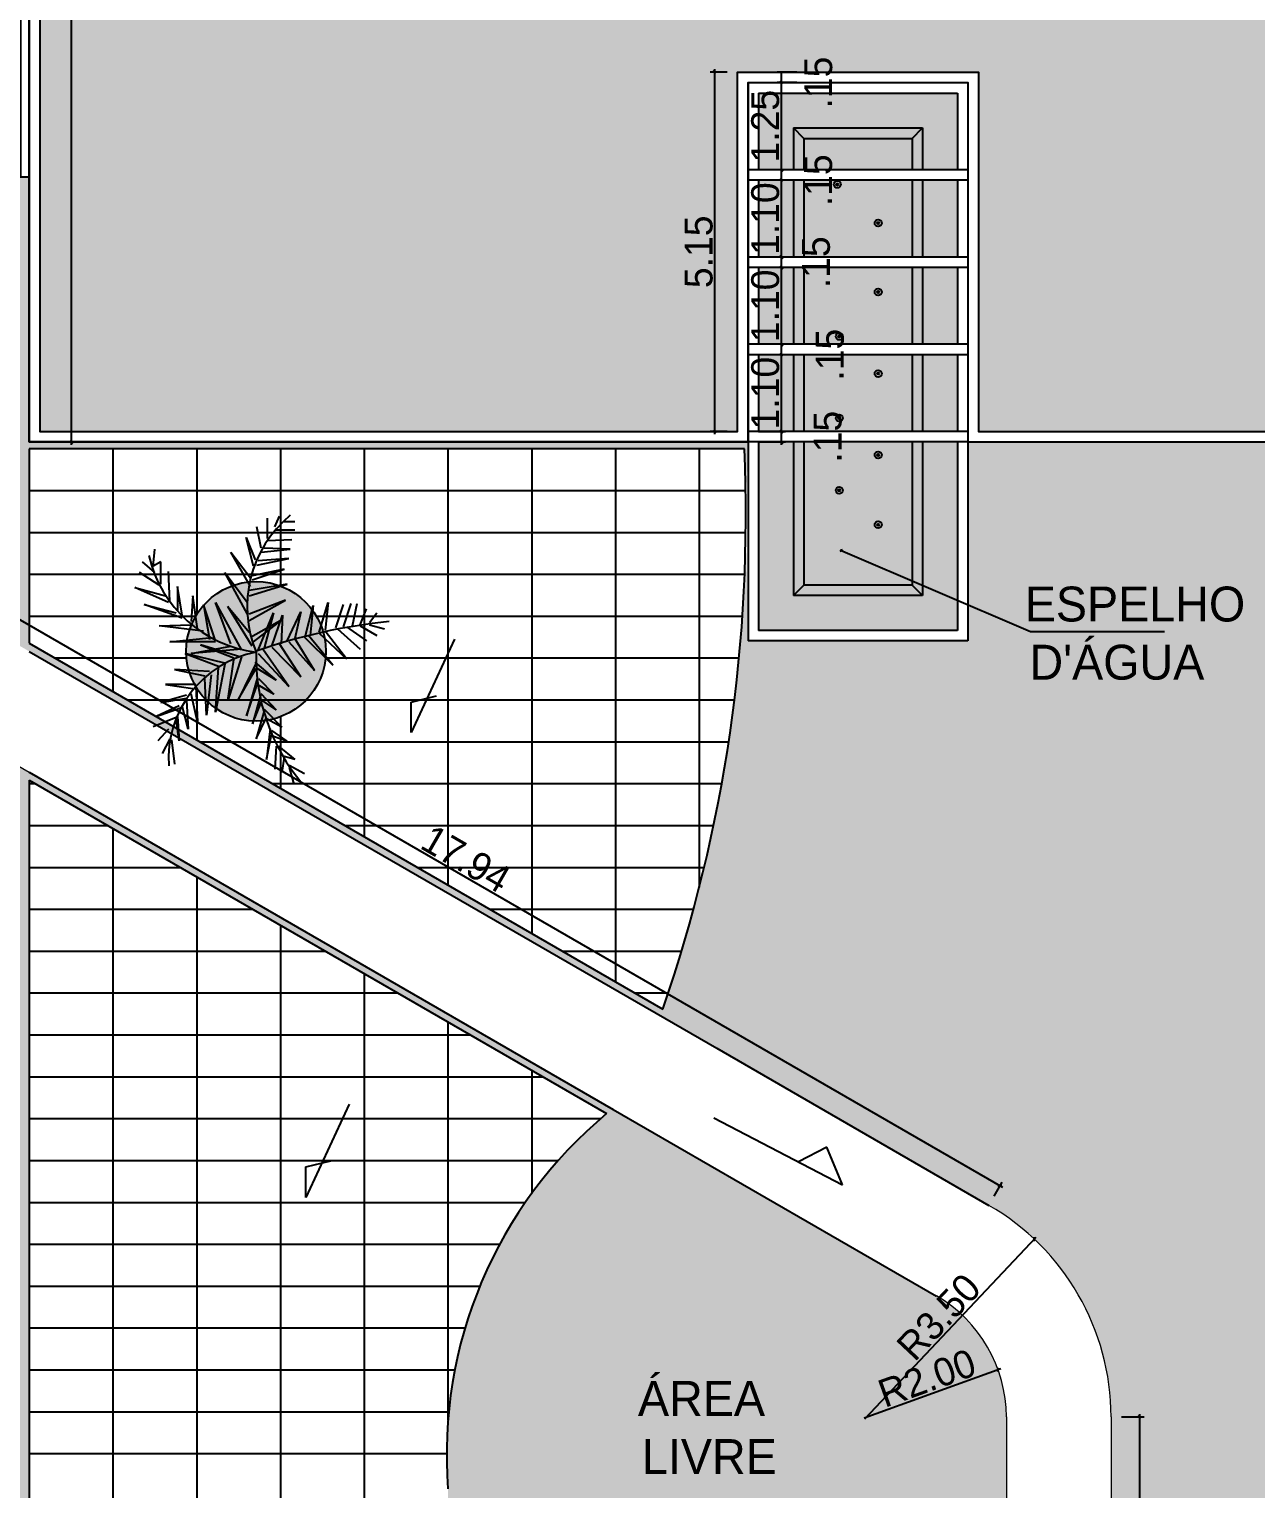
# Model space of a CAD drawing. Header units: feet. Extents: x 1734 to 1931, y 883 to 1088.
# Drawn here: x 1755.44 to 1773.02, y 976.12 to 997.04 of the extents above; entities that cross this region are included whole.
import ezdxf

# ---------------------------------------------------------------- set-up
doc = ezdxf.new("R2010")
doc.units = ezdxf.units.FT
doc.header["$LTSCALE"] = 0.3
doc.header["$MEASUREMENT"] = 0
doc.header["$PDMODE"] = 32
doc.header["$PDSIZE"] = 0.1
doc.linetypes.add('DASHED2', pattern=[0.375, 0.25, -0.125])
doc.layers.get('0').update_dxf_attribs({"linetype": 'CONTINUOUS'})
doc.layers.get('Defpoints').update_dxf_attribs({"linetype": 'CONTINUOUS'})
for name, color, linetype in [('1', 1, 'CONTINUOUS'), ('2', 44, 'CONTINUOUS'), ('Cotas', 1, 'CONTINUOUS'), ('demolição', 140, 'DASHED2'), ('LAYOUT 2', 1, 'CONTINUOUS'), ('Texto', 44, 'CONTINUOUS')]:
    doc.layers.add(name, color=color, linetype=linetype)
doc.styles.add('style1', font='GOTHIC.TTF')
doc.dimstyles.new('ESC-100', dxfattribs={"dimtxt": 0.16, "dimasz": 0.04, "dimexe": 0.06, "dimexo": 0.15, "dimgap": 0.02, "dimtad": 1, "dimzin": 4, "dimdsep": 46, "dimtxsty": 'style1', "dimblk": 'OBLIQUE', "dimcen": 0.01, "dimdle": 0.04, "dimclrd": 14, "dimclre": 14, "dimclrt": 2, "dimazin": 0, "dimtfac": 1, "dimtix": 1, "dimtmove": 2, "dimatfit": 0, "dimldrblk": 'OPEN90', "dimfxl": 1, "dimtolj": 1, "dimtzin": 4, "dimlwd": -1, "dimlwe": -1, "dimarcsym": 0})
doc.dimstyles.new('ESC-50', dxfattribs={"dimtxt": 0.1, "dimasz": 0.04, "dimexe": 0.06, "dimexo": 0.15, "dimgap": 0.02, "dimtad": 1, "dimzin": 4, "dimdsep": 46, "dimtxsty": 'style1', "dimblk": 'OBLIQUE', "dimcen": 0.01, "dimdle": 0.04, "dimclrd": 14, "dimclre": 14, "dimclrt": 2, "dimazin": 0, "dimtfac": 1, "dimtix": 1, "dimtmove": 2, "dimatfit": 0, "dimldrblk": 'OPEN90', "dimfxl": 1, "dimtolj": 1, "dimtzin": 4, "dimlwd": -1, "dimlwe": -1, "dimarcsym": 0})

# ---------------------------------------------------------------- blocks, each defined once
blk = doc.blocks.new('planta 7')
at = {"color": 0}
for p, q in [((347.66, 294.69), (353.36, 307.49)), ((353.36, 307.49), (350.1, 295.85)), ((341.55, 289.45), (346.84, 304)), ((346.84, 304), (343.59, 291.78)), ((354.17, 298.18), (359.06, 305.74)), ((359.06, 299.92), (363.13, 304.58)), ((295.55, 294.11), (289.85, 297.01)), ((299.21, 294.69), (294.73, 298.76)), ((303.69, 291.78), (300.03, 300.5)), ((304.1, 299.34), (307.35, 290.03)), ((308.17, 290.61), (304.1, 299.34)), ((309.39, 297.6), (311.02, 287.71)), ((312.24, 287.71), (309.39, 297.6)), ((316.31, 295.85), (314.68, 285.38)), ((316.31, 284.22), (316.31, 295.85)), ((336.67, 281.31), (338.7, 298.18)), ((338.7, 298.18), (339.11, 285.96)), ((354.58, 297.6), (363.13, 297.6)), ((361.5, 300.5), (368.01, 299.92)), ((363.13, 297.6), (361.5, 300.5)), ((295.14, 293.52), (285.78, 292.36)), ((294.73, 290.61), (302.88, 291.78)), ((304.1, 291.2), (294.73, 290.61)), ((322.01, 292.36), (319.57, 280.72)), ((321.2, 278.98), (322.01, 292.36)), ((332.59, 294.11), (334.22, 277.82)), ((332.59, 276.65), (332.59, 294.11)), ((342.77, 289.45), (353.76, 291.2)), ((353.76, 291.2), (344.4, 291.2)), ((348.06, 294.11), (359.46, 294.69)), ((299.21, 287.12), (308.17, 289.45)), ((310.2, 287.71), (299.21, 287.12)), ((302.06, 283.63), (312.65, 285.96)), ((328.12, 288.29), (323.23, 275.49)), ((324.45, 273.16), (328.12, 288.29)), ((328.12, 285.96), (330.97, 270.84)), ((329.74, 266.76), (328.12, 285.96)), ((337.48, 283.63), (350.1, 285.38)), ((350.1, 285.38), (340.33, 285.96)), ((315.5, 284.22), (302.06, 283.63)), ((304.5, 280.14), (318.75, 280.72)), ((319.97, 278.4), (304.5, 280.14)), ((331.37, 282.47), (326.49, 269.67)), ((326.89, 267.34), (331.37, 282.47)), ((333, 276.65), (346.84, 281.31)), ((346.84, 281.31), (333.41, 278.98)), ((305.73, 276.65), (322.82, 275.49)), ((324.04, 273.16), (305.73, 276.65)), ((347.66, 276.65), (329.34, 266.76)), ((331.78, 270.84), (347.66, 276.65)), ((310.2, 272), (325.67, 269.67)), ((326.89, 266.76), (310.2, 272)), ((310.66, 267.96), (322.32, 261.21)), ((324.52, 261.21), (310.66, 267.96)), ((330.97, 262.69), (346.03, 272)), ((346.03, 272), (336.26, 263.85)), ((343.18, 264.44), (359.06, 273.16)), ((359.06, 273.16), (347.66, 264.44)), ((353.76, 263.27), (366.79, 270.84)), ((366.79, 270.84), (357.02, 263.27)), ((301.2, 262.56), (310.03, 258.95)), ((312.55, 259.4), (301.2, 262.56)), ((304.35, 264.81), (316.33, 260.75)), ((318.54, 260.75), (304.35, 264.81)), ((341.14, 251.06), (334.22, 263.27)), ((340.74, 263.85), (348.47, 249.89)), ((348.47, 249.89), (343.18, 263.85)), ((350.1, 263.85), (354.58, 249.31)), ((354.58, 249.31), (352.14, 263.85)), ((356.21, 262.69), (360.28, 250.47)), ((360.28, 250.47), (357.83, 262.69)), ((361.5, 262.11), (372.49, 265.02)), ((372.49, 265.02), (363.94, 261.53)), ((287.65, 257.15), (297.1, 255.35)), ((299.31, 255.8), (287.65, 257.15)), ((295.53, 261.21), (303.72, 257.15)), ((306.24, 258.05), (295.53, 261.21)), ((306.87, 258.05), (299.94, 251.3)), ((299.94, 251.3), (303.09, 257.15)), ((312.86, 259.4), (306.56, 253.55)), ((306.56, 253.55), (310.34, 258.95)), ((312.55, 254.45), (316.33, 260.75)), ((318.54, 260.3), (312.55, 254.45)), ((328.12, 260.36), (315.5, 248.73)), ((315.5, 248.73), (329.74, 258.62)), ((324.84, 261.66), (317.91, 253.55)), ((317.91, 253.55), (322.32, 260.75)), ((329.34, 260.36), (343.59, 254.55)), ((343.59, 254.55), (330.15, 258.04)), ((332.59, 262.11), (341.14, 251.06)), ((361.91, 260.95), (364.35, 248.73)), ((364.35, 248.73), (363.53, 260.36)), ((366.79, 259.2), (368.01, 248.15)), ((368.01, 248.15), (368.42, 258.04)), ((368.42, 259.2), (376.56, 260.95)), ((371.27, 256.87), (371.68, 247.57)), ((372.08, 256.87), (379.82, 256.87)), ((288.59, 250.4), (282.61, 251.3)), ((292.69, 253.55), (283.87, 254)), ((292.69, 252.65), (287.65, 246.34)), ((298.68, 255.35), (294.58, 249.49)), ((294.58, 249.49), (296.47, 254.9)), ((330.56, 255.13), (319.16, 244.07)), ((319.16, 244.07), (331.78, 252.22)), ((330.97, 255.13), (342.77, 251.06)), ((342.77, 251.06), (331.78, 251.64)), ((375.34, 253.96), (375.34, 246.4)), ((376.56, 253.96), (380.63, 252.22)), ((284.5, 248.59), (278.19, 246.79)), ((285.44, 248.59), (282.29, 242.74)), ((287.65, 246.34), (288.91, 250.85)), ((332.59, 248.73), (321.6, 238.84)), ((321.6, 238.84), (333.82, 246.4)), ((333, 249.31), (343.99, 244.07)), ((343.99, 244.07), (333.82, 246.4)), ((378.6, 250.47), (378.6, 246.4)), ((334.63, 242.91), (323.64, 231.86)), ((323.64, 231.86), (335.04, 241.17)), ((335.04, 242.33), (346.44, 239.42)), ((346.44, 239.42), (335.04, 240.58)), ((335.85, 237.09), (326.08, 226.62)), ((326.08, 226.62), (336.67, 234.77)), ((336.26, 237.09), (347.66, 233.6)), ((347.66, 233.6), (337.07, 234.77)), ((337.48, 230.11), (329.74, 221.39)), ((337.89, 230.69), (346.84, 227.79)), ((338.29, 226.62), (333, 219.06)), ((338.29, 227.79), (347.25, 224.88)), ((338.7, 224.3), (347.25, 222.55)), ((338.7, 221.39), (335.04, 214.99)), ((339.11, 217.9), (337.48, 212.08)), ((339.11, 221.39), (345.21, 219.06)), ((339.92, 217.9), (343.59, 214.99))]:
    blk.add_line(p, q, dxfattribs=at)
for centre, radius, start, end in [((376.48, 255.23), 48.23, 103.1598, 172.8828), ((288.02, 253.26), 41.37, 11.0675, 94.0085), ((345.92, 219.16), 45.46, 39.604, 112.3619), ((326.94, 185.75), 75.48, 88.7203, 129.9117), ((124.92, 189.01), 216.42, 5.649, 19.4873)]:
    blk.add_arc(centre, radius, start, end, dxfattribs=at)
blk = doc.blocks.new('_Oblique')
at = {"color": 0, "linetype": 'ByBlock', "lineweight": -2}
blk.add_line((-0.5, -0.5), (0.5, 0.5), dxfattribs=at)
blk = doc.blocks.new('*D282')
at = {"layer": 'Cotas', "color": 14, "transparency": 16777216}
blk.add_line((1767.414, 977.123), (1769.868, 979.729), dxfattribs=at)
at = {"layer": 'Defpoints', "color": 0, "transparency": 16777216}
for p in [(1769.841, 979.7), (1767.442, 977.152)]:
    blk.add_point(p, dxfattribs=at)
at = {"layer": 'Cotas', "color": 14, "transparency": 16777216, "xscale": 0.04, "yscale": 0.04, "zscale": 0.04, "rotation": 46.72981498361429}
blk.add_blockref('_Oblique', (1769.841, 979.7), dxfattribs=at)
at = {"layer": 'Cotas', "color": 2, "transparency": 16777216, "insert": (1768.474, 978.584), "char_height": 0.4, "attachment_point": 5, "rotation": 46.7298, "style": 'style1'}
blk.add_mtext('\\A1;R3.50', dxfattribs=at)
blk = doc.blocks.new('_Open90')
at = {"color": 0, "linetype": 'ByBlock', "lineweight": -2}
for p, q in [((0, 0), (-1, 0)), ((-0.5, 0.5), (0, 0)), ((0, 0), (-0.5, -0.5))]:
    blk.add_line(p, q, dxfattribs=at)
blk = doc.blocks.new('*D283')
at = {"layer": 'Cotas', "color": 14, "transparency": 16777216}
blk.add_line((1767.404, 977.138), (1769.361, 977.844), dxfattribs=at)
at = {"layer": 'Defpoints', "color": 0, "transparency": 16777216}
for p in [(1769.323, 977.83), (1767.442, 977.152)]:
    blk.add_point(p, dxfattribs=at)
at = {"layer": 'Cotas', "color": 14, "transparency": 16777216, "xscale": 0.04, "yscale": 0.04, "zscale": 0.04, "rotation": 19.82346587253268}
blk.add_blockref('_Oblique', (1769.323, 977.83), dxfattribs=at)
at = {"layer": 'Cotas', "color": 2, "transparency": 16777216, "insert": (1768.305, 977.707), "char_height": 0.4, "attachment_point": 5, "rotation": 19.8235, "style": 'style1'}
blk.add_mtext('\\A1;R2.00', dxfattribs=at)
blk = doc.blocks.new('*D310')
at = {"layer": 'Cotas', "color": 14, "transparency": 16777216}
for p, q in [((1753.731, 989.282), (1753.847, 989.484)), ((1753.782, 989.452), (1769.388, 980.442)), ((1769.267, 980.313), (1769.383, 980.514))]:
    blk.add_line(p, q, dxfattribs=at)
at = {"layer": 'Defpoints', "color": 0, "transparency": 16777216}
for p in [(1753.656, 989.152), (1769.353, 980.462), (1769.192, 980.183)]:
    blk.add_point(p, dxfattribs=at)
at = {"layer": 'Cotas', "color": 14, "transparency": 16777216, "xscale": 0.04, "yscale": 0.04, "zscale": 0.04}
for p, rotation in [((1753.817, 989.432), 150.0000000000028), ((1769.353, 980.462), 330.0000000000028)]:
    blk.add_blockref('_Oblique', p, dxfattribs=dict(at, rotation=rotation))
at = {"layer": 'Cotas', "color": 2, "transparency": 16777216, "insert": (1761.7, 985.146), "char_height": 0.4, "attachment_point": 5, "rotation": 330, "style": 'style1'}
blk.add_mtext('\\A1;17.94', dxfattribs=at)
blk = doc.blocks.new('*D313')
at = {"layer": 'Cotas', "color": 14, "transparency": 16777216}
for p, q in [((1771.092, 977.152), (1771.415, 977.152)), ((1771.355, 966.081), (1771.355, 977.192)), ((1771.092, 966.121), (1771.415, 966.121))]:
    blk.add_line(p, q, dxfattribs=at)
at = {"layer": 'Defpoints', "color": 0, "transparency": 16777216}
for p in [(1770.942, 977.152), (1771.355, 977.152), (1770.942, 966.121)]:
    blk.add_point(p, dxfattribs=at)
at = {"layer": 'Cotas', "color": 14, "transparency": 16777216, "xscale": 0.04, "yscale": 0.04, "zscale": 0.04}
for p, rotation in [((1771.355, 977.152), 90), ((1771.355, 966.121), 270)]:
    blk.add_blockref('_Oblique', p, dxfattribs=dict(at, rotation=rotation))
at = {"layer": 'Cotas', "color": 2, "transparency": 16777216, "insert": (1771.125, 971.637), "char_height": 0.4, "attachment_point": 5, "rotation": 90, "style": 'style1'}
blk.add_mtext('\\A1;11.03', dxfattribs=at)
blk = doc.blocks.new('*D334')
at = {"layer": 'Cotas', "color": 14, "transparency": 16777216}
for p, q in [((1755.592, 1007.721), (1756.104, 1007.721)), ((1756.044, 1007.761), (1756.044, 991.081)), ((1755.592, 991.121), (1756.104, 991.121))]:
    blk.add_line(p, q, dxfattribs=at)
at = {"layer": 'Defpoints', "color": 0, "transparency": 16777216}
for p in [(1755.442, 1007.721), (1755.442, 991.121), (1756.044, 991.121)]:
    blk.add_point(p, dxfattribs=at)
at = {"layer": 'Cotas', "color": 14, "transparency": 16777216, "xscale": 0.04, "yscale": 0.04, "zscale": 0.04}
for p, rotation in [((1756.044, 1007.721), 90), ((1756.044, 991.121), 270)]:
    blk.add_blockref('_Oblique', p, dxfattribs=dict(at, rotation=rotation))
at = {"layer": 'Cotas', "color": 2, "transparency": 16777216, "insert": (1755.814, 999.421), "char_height": 0.4, "attachment_point": 5, "rotation": 90, "style": 'style1'}
blk.add_mtext('\\A1;16.60', dxfattribs=at)
blk = doc.blocks.new('*D335')
at = {"layer": 'Cotas', "color": 14, "transparency": 16777216}
for p, q in [((1765.892, 991.271), (1766.279, 991.271)), ((1766.219, 991.081), (1766.219, 991.311)), ((1765.892, 991.121), (1766.279, 991.121))]:
    blk.add_line(p, q, dxfattribs=at)
at = {"layer": 'Defpoints', "color": 0, "transparency": 16777216}
for p in [(1765.742, 991.271), (1766.219, 991.271), (1765.742, 991.121)]:
    blk.add_point(p, dxfattribs=at)
at = {"layer": 'Cotas', "color": 14, "transparency": 16777216, "xscale": 0.04, "yscale": 0.04, "zscale": 0.04}
for p, rotation in [((1766.219, 991.271), 90), ((1766.219, 991.121), 270)]:
    blk.add_blockref('_Oblique', p, dxfattribs=dict(at, rotation=rotation))
at = {"layer": 'Cotas', "color": 2, "transparency": 16777216, "insert": (1766.883, 991.196), "char_height": 0.4, "attachment_point": 5, "rotation": 90, "style": 'style1'}
blk.add_mtext('\\A1;.15', dxfattribs=at)
blk = doc.blocks.new('*D336')
at = {"layer": 'Cotas', "color": 14, "transparency": 16777216}
for p, q in [((1766.219, 991.231), (1766.219, 992.411)), ((1766.512, 992.371), (1766.159, 992.371)), ((1765.892, 991.271), (1766.279, 991.271))]:
    blk.add_line(p, q, dxfattribs=at)
at = {"layer": 'Defpoints', "color": 0, "transparency": 16777216}
for p in [(1766.219, 992.371), (1766.662, 992.371), (1765.742, 991.271)]:
    blk.add_point(p, dxfattribs=at)
at = {"layer": 'Cotas', "color": 14, "transparency": 16777216, "xscale": 0.04, "yscale": 0.04, "zscale": 0.04}
for p, rotation in [((1766.219, 992.371), 90), ((1766.219, 991.271), 270)]:
    blk.add_blockref('_Oblique', p, dxfattribs=dict(at, rotation=rotation))
at = {"layer": 'Cotas', "color": 2, "transparency": 16777216, "insert": (1765.989, 991.821), "char_height": 0.4, "attachment_point": 5, "rotation": 90, "style": 'style1'}
blk.add_mtext('\\A1;1.10', dxfattribs=at)
blk = doc.blocks.new('*D337')
at = {"layer": 'Cotas', "color": 14, "transparency": 16777216}
for p, q in [((1766.512, 992.521), (1766.159, 992.521)), ((1766.219, 992.371), (1766.219, 992.521)), ((1766.512, 992.371), (1766.159, 992.371))]:
    blk.add_line(p, q, dxfattribs=at)
at = {"layer": 'Defpoints', "color": 0, "transparency": 16777216}
for p in [(1766.219, 992.521), (1766.662, 992.521), (1766.662, 992.371)]:
    blk.add_point(p, dxfattribs=at)
at = {"layer": 'Cotas', "color": 2, "transparency": 16777216, "insert": (1766.915, 992.371), "char_height": 0.4, "attachment_point": 5, "rotation": 90, "style": 'style1'}
blk.add_mtext('\\A1;.15', dxfattribs=at)
blk = doc.blocks.new('*D338')
at = {"layer": 'Cotas', "color": 14, "transparency": 16777216}
for p, q in [((1766.219, 992.481), (1766.219, 993.661)), ((1766.512, 993.621), (1766.159, 993.621)), ((1766.512, 992.521), (1766.159, 992.521))]:
    blk.add_line(p, q, dxfattribs=at)
at = {"layer": 'Defpoints', "color": 0, "transparency": 16777216}
for p in [(1766.219, 993.621), (1766.662, 993.621), (1766.662, 992.521)]:
    blk.add_point(p, dxfattribs=at)
at = {"layer": 'Cotas', "color": 14, "transparency": 16777216, "xscale": 0.04, "yscale": 0.04, "zscale": 0.04}
for p, rotation in [((1766.219, 993.621), 90), ((1766.219, 992.521), 270)]:
    blk.add_blockref('_Oblique', p, dxfattribs=dict(at, rotation=rotation))
at = {"layer": 'Cotas', "color": 2, "transparency": 16777216, "insert": (1765.989, 993.071), "char_height": 0.4, "attachment_point": 5, "rotation": 90, "style": 'style1'}
blk.add_mtext('\\A1;1.10', dxfattribs=at)
blk = doc.blocks.new('*D339')
at = {"layer": 'Cotas', "color": 14, "transparency": 16777216}
for p, q in [((1766.512, 993.771), (1766.159, 993.771)), ((1766.219, 993.581), (1766.219, 993.811)), ((1766.512, 993.621), (1766.159, 993.621))]:
    blk.add_line(p, q, dxfattribs=at)
at = {"layer": 'Defpoints', "color": 0, "transparency": 16777216}
for p in [(1766.219, 993.771), (1766.662, 993.771), (1766.662, 993.621)]:
    blk.add_point(p, dxfattribs=at)
at = {"layer": 'Cotas', "color": 14, "transparency": 16777216, "xscale": 0.04, "yscale": 0.04, "zscale": 0.04}
for p, rotation in [((1766.219, 993.771), 90), ((1766.219, 993.621), 270)]:
    blk.add_blockref('_Oblique', p, dxfattribs=dict(at, rotation=rotation))
at = {"layer": 'Cotas', "color": 2, "transparency": 16777216, "insert": (1766.716, 993.696), "char_height": 0.4, "attachment_point": 5, "rotation": 90, "style": 'style1'}
blk.add_mtext('\\A1;.15', dxfattribs=at)
blk = doc.blocks.new('*D340')
at = {"layer": 'Cotas', "color": 14, "transparency": 16777216}
for p, q in [((1766.219, 993.731), (1766.219, 994.911)), ((1766.598, 994.871), (1766.159, 994.871)), ((1766.512, 993.771), (1766.159, 993.771))]:
    blk.add_line(p, q, dxfattribs=at)
at = {"layer": 'Defpoints', "color": 0, "transparency": 16777216}
for p in [(1766.219, 994.871), (1766.748, 994.871), (1766.662, 993.771)]:
    blk.add_point(p, dxfattribs=at)
at = {"layer": 'Cotas', "color": 14, "transparency": 16777216, "xscale": 0.04, "yscale": 0.04, "zscale": 0.04}
for p, rotation in [((1766.219, 994.871), 90), ((1766.219, 993.771), 270)]:
    blk.add_blockref('_Oblique', p, dxfattribs=dict(at, rotation=rotation))
at = {"layer": 'Cotas', "color": 2, "transparency": 16777216, "insert": (1765.989, 994.321), "char_height": 0.4, "attachment_point": 5, "rotation": 90, "style": 'style1'}
blk.add_mtext('\\A1;1.10', dxfattribs=at)
blk = doc.blocks.new('*D341')
at = {"layer": 'Cotas', "color": 14, "transparency": 16777216}
for p, q in [((1766.598, 995.021), (1766.159, 995.021)), ((1766.219, 994.871), (1766.219, 995.021)), ((1766.598, 994.871), (1766.159, 994.871))]:
    blk.add_line(p, q, dxfattribs=at)
at = {"layer": 'Defpoints', "color": 0, "transparency": 16777216}
for p in [(1766.219, 995.021), (1766.748, 995.021), (1766.748, 994.871)]:
    blk.add_point(p, dxfattribs=at)
at = {"layer": 'Cotas', "color": 2, "transparency": 16777216, "insert": (1766.748, 994.871), "char_height": 0.4, "attachment_point": 5, "rotation": 90, "style": 'style1'}
blk.add_mtext('\\A1;.15', dxfattribs=at)
blk = doc.blocks.new('*D342')
at = {"layer": 'Cotas', "color": 14, "transparency": 16777216}
for p, q in [((1766.439, 996.271), (1766.159, 996.271)), ((1766.219, 994.981), (1766.219, 996.311)), ((1766.598, 995.021), (1766.159, 995.021))]:
    blk.add_line(p, q, dxfattribs=at)
at = {"layer": 'Defpoints', "color": 0, "transparency": 16777216}
for p in [(1766.219, 996.271), (1766.589, 996.271), (1766.748, 995.021)]:
    blk.add_point(p, dxfattribs=at)
at = {"layer": 'Cotas', "color": 14, "transparency": 16777216, "xscale": 0.04, "yscale": 0.04, "zscale": 0.04}
for p, rotation in [((1766.219, 996.271), 90), ((1766.219, 995.021), 270)]:
    blk.add_blockref('_Oblique', p, dxfattribs=dict(at, rotation=rotation))
at = {"layer": 'Cotas', "color": 2, "transparency": 16777216, "insert": (1765.989, 995.646), "char_height": 0.4, "attachment_point": 5, "rotation": 90, "style": 'style1'}
blk.add_mtext('\\A1;1.25', dxfattribs=at)
blk = doc.blocks.new('*D343')
at = {"layer": 'Cotas', "color": 14, "transparency": 16777216}
for p, q in [((1766.439, 996.421), (1766.159, 996.421)), ((1766.219, 996.271), (1766.219, 996.421)), ((1766.439, 996.271), (1766.159, 996.271))]:
    blk.add_line(p, q, dxfattribs=at)
at = {"layer": 'Defpoints', "color": 0, "transparency": 16777216}
for p in [(1766.219, 996.421), (1766.589, 996.421), (1766.589, 996.271)]:
    blk.add_point(p, dxfattribs=at)
at = {"layer": 'Cotas', "color": 2, "transparency": 16777216, "insert": (1766.749, 996.271), "char_height": 0.4, "attachment_point": 5, "rotation": 90, "style": 'style1'}
blk.add_mtext('\\A1;.15', dxfattribs=at)
blk = doc.blocks.new('*D344')
at = {"layer": 'Cotas', "color": 14, "transparency": 16777216}
for p, q in [((1765.442, 996.421), (1765.2, 996.421)), ((1765.26, 996.461), (1765.26, 991.231)), ((1765.442, 991.271), (1765.2, 991.271))]:
    blk.add_line(p, q, dxfattribs=at)
at = {"layer": 'Defpoints', "color": 0, "transparency": 16777216}
for p in [(1765.592, 996.421), (1765.26, 991.271), (1765.592, 991.271)]:
    blk.add_point(p, dxfattribs=at)
at = {"layer": 'Cotas', "color": 14, "transparency": 16777216, "xscale": 0.04, "yscale": 0.04, "zscale": 0.04}
for p, rotation in [((1765.26, 996.421), 90), ((1765.26, 991.271), 270)]:
    blk.add_blockref('_Oblique', p, dxfattribs=dict(at, rotation=rotation))
at = {"layer": 'Cotas', "color": 2, "transparency": 16777216, "insert": (1765.035, 993.846), "char_height": 0.4, "attachment_point": 5, "rotation": 90, "style": 'style1'}
blk.add_mtext('\\A1;5.15', dxfattribs=at)

msp = doc.modelspace()

# ---------------------------------------------------------------- hatches: boundary and pattern name
at = {"linetype": 'Continuous', "true_color": 0xbdcb95}
h = msp.add_hatch(color=253, dxfattribs=at)
h.dxf.hatch_style = 1
h.paths.add_polyline_path([(1791.942, 1010.621, 0.414214), (1789.942, 1012.621), (1739.942, 1012.621, 0.414214), (1737.942, 1010.621), (1737.942, 991.621, 0.414214), (1739.942, 989.621), (1751.906, 989.621, -0.131652), (1753.656, 989.152), (1755.442, 988.121), (1765.294, 982.433), (1769.192, 980.183, -0.267949), (1770.942, 977.152), (1770.942, 966.121, 0.414214), (1772.942, 964.121), (1789.942, 964.121, 0.414214), (1791.942, 966.121)])
h.paths.add_polyline_path([(1768.892, 991.121), (1768.892, 988.271), (1765.742, 988.271), (1765.709, 990.07, -0.083534), (1764.519, 982.996), (1755.442, 988.237), (1755.442, 991.021), (1765.688, 991.021, -0.011002), (1765.709, 990.07), (1765.742, 991.121), (1755.442, 991.121), (1755.442, 994.921), (1748.442, 994.921), (1748.442, 991.121), (1741.442, 991.121), (1741.442, 995.421), (1740.542, 995.421), (1740.542, 1002.421), (1741.442, 1002.421), (1741.442, 1007.721), (1748.442, 1007.721), (1748.442, 1010.421), (1755.942, 1010.421), (1755.942, 1007.721), (1774.542, 1007.721), (1774.542, 1009.871), (1777.992, 1009.871), (1777.992, 1007.721), (1779.992, 1007.721), (1779.992, 991.121)], flags=16)
h.paths.add_polyline_path([(1768.529, 1009.331, 0.812596), (1762.744, 1008.321), (1762.744, 1007.821), (1762.593, 1007.821), (1762.593, 1008.321, -0.810376), (1768.66, 1009.406)], flags=16)
h.paths.add_polyline_path([(1762.497, 1007.87), (1762.497, 1008.259), (1762.152, 1008.259), (1762.152, 1007.87)], flags=24)
h.paths.add_polyline_path([(1762.497, 1007.57), (1762.497, 1007.959), (1762.152, 1007.959), (1762.152, 1007.57)], flags=8)
h.paths.add_polyline_path([(1768.897, 1008.28), (1768.897, 1008.792), (1768.552, 1008.792), (1768.552, 1008.28)], flags=24)
at = {"true_color": 0x006161}
h = msp.add_hatch(color=138, dxfattribs=at)
h.dxf.hatch_style = 2
h.paths.add_polyline_path([(1768.742, 991.121), (1768.242, 991.121), (1768.242, 988.921), (1766.392, 988.921), (1766.392, 991.121), (1765.892, 991.121), (1765.892, 988.421), (1768.742, 988.421)])
h.paths.add_polyline_path([(1766.392, 992.371), (1765.892, 992.371), (1765.892, 991.271), (1766.392, 991.271)])
h.paths.add_polyline_path([(1766.392, 993.621), (1765.892, 993.621), (1765.892, 992.521), (1766.392, 992.521)])
h.paths.add_polyline_path([(1766.392, 994.871), (1765.892, 994.871), (1765.892, 993.771), (1766.392, 993.771)])
h.paths.add_polyline_path([(1768.742, 996.121), (1765.892, 996.121), (1765.892, 995.021), (1766.392, 995.021), (1766.392, 995.621), (1768.242, 995.621), (1768.242, 995.021), (1768.742, 995.021)])
h.paths.add_polyline_path([(1768.742, 994.871), (1768.242, 994.871), (1768.242, 993.771), (1768.742, 993.771)])
h.paths.add_polyline_path([(1768.742, 993.621), (1768.242, 993.621), (1768.242, 992.521), (1768.742, 992.521)])
h.paths.add_polyline_path([(1768.742, 992.371), (1768.242, 992.371), (1768.242, 991.271), (1768.742, 991.271)])
at = {"linetype": 'Continuous', "true_color": 0xbdcb95}
msp.add_hatch(color=253, dxfattribs=at).paths.add_polyline_path([(1752.906, 987.853, 0.131652), (1751.906, 988.121), (1739.942, 988.121, -0.414214), (1736.442, 991.621), (1736.442, 986.121), (1754.442, 986.121), (1754.442, 974.121), (1755.442, 974.121), (1755.442, 986.274), (1763.715, 981.497, 0.243495), (1761.442, 976.121), (1761.442, 974.121), (1768.442, 974.121), (1768.442, 962.621), (1772.942, 962.621, -0.414214), (1769.442, 966.121), (1769.442, 977.152, 0.267949), (1768.442, 978.884), (1763.809, 981.558), (1755.442, 986.389)])
at = {"layer": '1', "linetype": 'Continuous'}
h = msp.add_hatch(dxfattribs=at)
h.set_pattern_fill('ANSI31', color=8, scale=1.1, angle=225)
h.set_pattern_definition([(270, (2683.99825, -557.93487), (0.1375, -4e-17), [])])
h.paths.add_polyline_path([(1748.442, 997.421), (1748.442, 994.921), (1755.442, 994.921), (1755.442, 997.421)])
at = {"layer": 'Cotas', "linetype": 'Continuous', "true_color": 0x00b3b3}
h = msp.add_hatch(color=132, dxfattribs=at)
h.dxf.hatch_style = 2
h.paths.add_polyline_path([(1768.092, 989.071), (1766.542, 989.071), (1766.392, 988.921), (1768.242, 988.921)])
h.paths.add_polyline_path([(1766.542, 991.121), (1766.392, 991.121), (1766.392, 988.921), (1766.542, 989.071)])
h.paths.add_polyline_path([(1768.092, 991.121), (1766.542, 991.121), (1766.542, 989.071), (1768.092, 989.071)])
h.paths.add_polyline_path([(1767.556, 989.935, -1), (1767.656, 989.935, -1)], flags=16)
h.paths.add_polyline_path([(1767.621, 989.935, -1), (1767.591, 989.935, -1)], flags=0)
h.paths.add_polyline_path([(1766.998, 990.429, -1), (1767.098, 990.429, -1)], flags=16)
h.paths.add_polyline_path([(1767.033, 990.429, -1), (1767.063, 990.429, -1)], flags=0)
h.paths.add_polyline_path([(1767.556, 990.935, -1), (1767.656, 990.935, -1)], flags=16)
h.paths.add_polyline_path([(1767.591, 990.935, -1), (1767.621, 990.935, -1)], flags=0)
h.paths.add_polyline_path([(1768.242, 991.121), (1768.092, 991.121), (1768.092, 989.071), (1768.242, 988.921)])
h.paths.add_polyline_path([(1768.242, 992.371), (1768.092, 992.371), (1768.092, 991.271), (1768.242, 991.271)])
h.paths.add_polyline_path([(1768.092, 992.371), (1766.542, 992.371), (1766.542, 991.271), (1768.092, 991.271)])
h.paths.add_polyline_path([(1767.556, 992.101, -1), (1767.656, 992.101, -1)], flags=16)
h.paths.add_polyline_path([(1767.591, 992.101, -1), (1767.621, 992.101, -1)], flags=0)
h.paths.add_polyline_path([(1767.098, 991.464, -1), (1766.998, 991.464, -1)], flags=16)
h.paths.add_polyline_path([(1767.063, 991.464, -1), (1767.033, 991.464, -1)], flags=0)
h.paths.add_polyline_path([(1766.542, 992.371), (1766.392, 992.371), (1766.392, 991.271), (1766.542, 991.271)])
h.paths.add_polyline_path([(1766.542, 993.621), (1766.392, 993.621), (1766.392, 992.521), (1766.542, 992.521)])
h.paths.add_polyline_path([(1768.092, 993.621), (1766.542, 993.621), (1766.542, 992.521), (1768.092, 992.521)])
h.paths.add_polyline_path([(1767.098, 992.633, -1), (1766.998, 992.633, -1)], flags=16)
h.paths.add_polyline_path([(1767.063, 992.633, -1), (1767.033, 992.633, -1)], flags=0)
h.paths.add_polyline_path([(1767.556, 993.27, -1), (1767.656, 993.27, -1)], flags=16)
h.paths.add_polyline_path([(1767.591, 993.27, -1), (1767.621, 993.27, -1)], flags=0)
h.paths.add_polyline_path([(1768.242, 993.621), (1768.092, 993.621), (1768.092, 992.521), (1768.242, 992.521)])
h.paths.add_polyline_path([(1768.242, 994.871), (1768.092, 994.871), (1768.092, 993.771), (1768.242, 993.771)])
h.paths.add_polyline_path([(1768.092, 994.871), (1766.542, 994.871), (1766.542, 993.771), (1768.092, 993.771)])
h.paths.add_polyline_path([(1767.656, 994.258, -1), (1767.556, 994.258, -1)], flags=16)
h.paths.add_polyline_path([(1767.621, 994.258, -1), (1767.591, 994.258, -1)], flags=0)
h.paths.add_polyline_path([(1766.971, 994.811, -1), (1767.071, 994.811, -1)], flags=16)
h.paths.add_polyline_path([(1767.006, 994.811, -1), (1767.036, 994.811, -1)], flags=0)
h.paths.add_polyline_path([(1766.542, 994.871), (1766.392, 994.871), (1766.392, 993.771), (1766.542, 993.771)])
h.paths.add_polyline_path([(1766.542, 995.471), (1766.392, 995.621), (1766.392, 995.021), (1766.542, 995.021)])
h.paths.add_polyline_path([(1768.242, 995.621), (1766.392, 995.621), (1766.542, 995.471), (1768.092, 995.471)])
h.paths.add_polyline_path([(1768.092, 995.471), (1766.542, 995.471), (1766.542, 995.021), (1768.092, 995.021)])
h.paths.add_polyline_path([(1768.242, 995.621), (1768.092, 995.471), (1768.092, 995.021), (1768.242, 995.021)])
at = {"layer": 'Defpoints', "linetype": 'Continuous', "true_color": 0x4c7b3d}
h = msp.add_hatch(color=87, dxfattribs=at)
h.dxf.hatch_style = 1
edge = h.paths.add_edge_path()
edge.add_arc((1758.692, 988.121), 1, 0, 360)
at = {"layer": 'demolição', "linetype": 'Continuous'}
h = msp.add_hatch(color=255, dxfattribs=at)
h.dxf.hatch_style = 1
h.paths.add_polyline_path([(1765.592, 996.421), (1769.042, 996.421), (1769.042, 991.271), (1779.842, 991.271), (1779.842, 1007.571), (1777.992, 1007.571), (1777.992, 1006.571), (1774.542, 1006.571), (1774.542, 1007.571), (1755.592, 1007.571), (1755.592, 991.271), (1765.592, 991.271)])
h.paths.add_polyline_path([(1741.592, 991.271), (1748.292, 991.271), (1748.292, 1007.571), (1741.592, 1007.571)])

# ---------------------------------------------------------------- linework, layer by layer
at = {"layer": '1', "linetype": 'Continuous'}
for p, q in [((1755.442, 991.121), (1755.442, 1007.721)), ((1765.742, 996.271), (1765.742, 988.271)), ((1768.892, 996.271), (1768.892, 988.271)), ((1765.892, 996.121), (1765.892, 995.021)), ((1765.892, 996.121), (1768.742, 996.121)), ((1768.742, 996.121), (1768.742, 995.021)), ((1766.392, 995.621), (1768.242, 995.621)), ((1766.392, 995.621), (1766.392, 995.021)), ((1768.242, 995.621), (1768.242, 995.021)), ((1766.542, 995.471), (1768.092, 995.471)), ((1766.542, 995.471), (1766.542, 995.021)), ((1768.092, 995.471), (1768.092, 995.021)), ((1748.442, 994.921), (1755.442, 994.921)), ((1765.892, 994.871), (1765.892, 993.771)), ((1766.392, 994.871), (1766.392, 993.771)), ((1766.542, 994.871), (1766.542, 993.771)), ((1768.092, 994.871), (1768.092, 993.771)), ((1768.242, 994.871), (1768.242, 993.771)), ((1768.742, 994.871), (1768.742, 993.771)), ((1765.892, 993.621), (1765.892, 992.521)), ((1766.392, 993.621), (1766.392, 992.521)), ((1766.542, 993.621), (1766.542, 992.521)), ((1768.092, 993.621), (1768.092, 992.521)), ((1768.242, 993.621), (1768.242, 992.521)), ((1768.742, 993.621), (1768.742, 992.521)), ((1765.892, 992.371), (1765.892, 991.271)), ((1766.392, 992.371), (1766.392, 991.271)), ((1766.542, 992.371), (1766.542, 991.271)), ((1768.092, 992.371), (1768.092, 991.271)), ((1768.242, 992.371), (1768.242, 991.271)), ((1768.742, 992.371), (1768.742, 991.271)), ((1765.742, 991.121), (1755.442, 991.121)), ((1755.442, 991.021), (1755.442, 988.237)), ((1765.688, 991.021), (1755.442, 991.021)), ((1765.892, 991.121), (1765.892, 988.421)), ((1766.392, 991.121), (1766.392, 988.921)), ((1766.542, 991.121), (1766.542, 989.071)), ((1768.092, 991.121), (1768.092, 989.071)), ((1768.242, 991.121), (1768.242, 988.921)), ((1768.742, 991.121), (1768.742, 988.421)), ((1768.092, 989.071), (1766.542, 989.071)), ((1768.242, 988.921), (1766.392, 988.921)), ((1768.742, 988.421), (1765.892, 988.421)), ((1755.442, 988.237), (1764.519, 982.996)), ((1768.892, 988.271), (1765.742, 988.271)), ((1755.442, 988.121), (1765.294, 982.433)), ((1755.442, 986.389), (1763.809, 981.558)), ((1755.442, 986.274), (1755.442, 974.121)), ((1755.442, 986.274), (1763.715, 981.497)), ((1765.294, 982.433), (1769.192, 980.183)), ((1763.809, 981.558), (1768.442, 978.884))]:
    msp.add_line(p, q, dxfattribs=at)
at = {"layer": '1', "color": 251, "linetype": 'Continuous'}
for p, q in [((1756.642, 991.021), (1756.642, 987.544)), ((1757.842, 991.021), (1757.842, 988.648)), ((1759.042, 991.021), (1759.042, 989.058)), ((1760.242, 991.021), (1760.242, 985.466)), ((1761.442, 991.021), (1761.442, 984.773)), ((1762.642, 991.021), (1762.642, 984.08)), ((1763.842, 991.021), (1763.842, 983.387)), ((1765.042, 991.021), (1765.042, 984.741)), ((1765.688, 990.421), (1755.442, 990.421)), ((1765.688, 989.821), (1755.442, 989.821)), ((1765.688, 989.221), (1755.442, 989.221)), ((1757.826, 988.621), (1755.442, 988.621)), ((1765.66, 988.621), (1759.558, 988.621)), ((1757.697, 988.021), (1755.815, 988.021)), ((1765.612, 988.021), (1759.687, 988.021)), ((1757.842, 987.595), (1757.842, 986.851)), ((1765.546, 987.421), (1756.854, 987.421)), ((1759.042, 987.185), (1759.042, 986.158)), ((1765.463, 986.821), (1757.894, 986.821)), ((1755.533, 986.221), (1755.442, 986.221)), ((1765.364, 986.221), (1758.933, 986.221)), ((1756.572, 985.621), (1755.442, 985.621)), ((1756.642, 985.581), (1756.642, 974.121)), ((1765.246, 985.621), (1759.972, 985.621)), ((1757.611, 985.021), (1755.442, 985.021)), ((1757.842, 984.888), (1757.842, 974.121)), ((1765.111, 985.021), (1761.011, 985.021)), ((1758.65, 984.421), (1755.442, 984.421)), ((1764.958, 984.421), (1762.05, 984.421)), ((1759.042, 984.195), (1759.042, 974.121)), ((1759.69, 983.821), (1755.442, 983.821)), ((1764.786, 983.821), (1763.09, 983.821)), ((1760.242, 983.503), (1760.242, 974.121)), ((1760.729, 983.221), (1755.442, 983.221)), ((1764.595, 983.221), (1764.129, 983.221)), ((1761.442, 982.81), (1761.442, 977.106)), ((1761.768, 982.621), (1755.442, 982.621)), ((1762.807, 982.021), (1755.442, 982.021)), ((1762.642, 982.117), (1762.642, 980.354)), ((1763.637, 981.421), (1755.442, 981.421)), ((1763.017, 980.821), (1755.442, 980.821)), ((1762.547, 980.221), (1755.442, 980.221)), ((1762.18, 979.621), (1755.442, 979.621)), ((1761.897, 979.021), (1755.442, 979.021)), ((1761.685, 978.421), (1755.442, 978.421)), ((1761.539, 977.821), (1755.442, 977.821)), ((1761.452, 977.221), (1755.442, 977.221)), ((1761.423, 976.621), (1755.442, 976.621))]:
    msp.add_line(p, q, dxfattribs=at)
at = {"layer": '1', "linetype": 'Continuous', "lineweight": 9}
for p, q in [((1752.906, 987.853), (1755.442, 986.389)), ((1769.442, 977.152), (1769.442, 966.121)), ((1770.942, 977.152), (1770.942, 966.121))]:
    msp.add_line(p, q, dxfattribs=at)
at = {"layer": '1', "linetype": 'Continuous'}
msp.add_circle((1758.692, 988.121), 1, dxfattribs=at)
for centre, radius, start, end in [((1744.09, 990.07), 21.619, 340.8998, 2.5214), ((1767.771, 976.614), 6.348, 129.7099, 184.4495)]:
    msp.add_arc(centre, radius, start, end, dxfattribs=at)
at = {"layer": '1', "linetype": 'Continuous', "lineweight": 9}
for radius in [3.5, 2]:
    msp.add_arc((1767.442, 977.152), radius, 0, 60, dxfattribs=at)
at = {"layer": '2'}
for p, q in [((1768.892, 995.021), (1765.742, 995.021)), ((1768.892, 994.871), (1765.742, 994.871)), ((1768.892, 993.771), (1765.742, 993.771)), ((1768.892, 993.621), (1765.742, 993.621)), ((1768.892, 992.521), (1765.742, 992.521)), ((1768.892, 992.371), (1765.742, 992.371)), ((1768.892, 991.271), (1765.742, 991.271)), ((1768.892, 991.121), (1765.742, 991.121))]:
    msp.add_line(p, q, dxfattribs=at)
for points in [[(1774.542, 1007.721), (1755.442, 1007.721), (1755.442, 991.121), (1765.742, 991.121), (1765.742, 996.271), (1768.892, 996.271), (1768.892, 991.121), (1779.992, 991.121), (1779.992, 1007.721), (1777.992, 1007.721)], [(1774.542, 1007.571), (1755.592, 1007.571), (1755.592, 991.271), (1765.592, 991.271), (1765.592, 996.421), (1769.042, 996.421), (1769.042, 991.271), (1779.842, 991.271), (1779.842, 1007.571), (1777.992, 1007.571)]]:
    msp.add_lwpolyline(points, dxfattribs=at)
at = {"layer": 'Cotas', "linetype": 'Continuous'}
for p, q in [((1766.542, 995.471), (1766.392, 995.621)), ((1768.092, 995.471), (1768.242, 995.621)), ((1766.542, 989.071), (1766.392, 988.921)), ((1768.092, 989.071), (1768.242, 988.921))]:
    msp.add_line(p, q, dxfattribs=at)
at = {"layer": 'Cotas', "color": 14, "linetype": 'Continuous'}
for p, q in [((1761.537, 988.294), (1760.916, 986.957)), ((1760.916, 987.394), (1761.278, 987.482)), ((1760.916, 986.957), (1760.916, 987.394)), ((1760.024, 981.634), (1759.404, 980.297)), ((1759.404, 980.734), (1759.765, 980.821)), ((1759.404, 980.297), (1759.404, 980.734))]:
    msp.add_line(p, q, dxfattribs=at)
at = {"layer": 'Cotas', "linetype": 'Continuous'}
for centre, radius in [((1767.021, 994.811), 0.05), ((1767.021, 994.811), 0.015), ((1767.606, 994.258), 0.05), ((1767.606, 994.258), 0.015), ((1767.606, 993.27), 0.05), ((1767.606, 993.27), 0.015), ((1767.048, 992.633), 0.05), ((1767.048, 992.633), 0.015), ((1767.606, 992.101), 0.05), ((1767.606, 992.101), 0.015), ((1767.048, 991.464), 0.05), ((1767.048, 991.464), 0.015), ((1767.606, 990.935), 0.05), ((1767.606, 990.935), 0.015), ((1767.048, 990.429), 0.05), ((1767.048, 990.429), 0.015), ((1767.606, 989.935), 0.05), ((1767.606, 989.935), 0.015)]:
    msp.add_circle(centre, radius, dxfattribs=at)
at = {"layer": 'LAYOUT 2', "linetype": 'Continuous'}
for p, q in [((1765.249, 981.435), (1767.094, 980.478)), ((1766.872, 981.015), (1766.462, 980.806)), ((1767.094, 980.478), (1766.872, 981.015))]:
    msp.add_line(p, q, dxfattribs=at)

# ---------------------------------------------------------------- block references
at = {"xscale": 0.03750000000000001, "yscale": 0.03750000000000001, "zscale": 0.03750000000000001, "rotation": 90}
msp.add_blockref('planta 7', (1768.487, 975.786), dxfattribs=at)

# ---------------------------------------------------------------- texts
at = {"layer": 'Texto', "char_height": 0.1, "width": 3.44546, "attachment_point": 1, "style": 'style1'}
for s, insert in [("\\pi1.72273;{\\H2.4x;\\P\\pi0.31946;\\H2.0833x;ESPELHO\\P\\pi0.38727;D'ÁGUA}", (1769.386, 989.449)), ('\\pi1.72273;{\\H2.4x;\\P\\pi0.82659;\\H2.0833x;ÁREA \\P\\pi0.8842;LIVRE}', (1763.337, 978.067))]:
    msp.add_mtext(s, dxfattribs=dict(at, insert=insert))

# ---------------------------------------------------------------- dimensions: what is measured, and where the dimension line sits
at = {"layer": 'Cotas'}
for base, p1, p2, picture, middle in [((1756.044, 991.121), (1755.442, 1007.721), (1755.442, 991.121), '*D334', (1755.814, 999.421)), ((1765.26, 991.271), (1765.592, 996.421), (1765.592, 991.271), '*D344', (1765.035, 993.846)), ((1766.219, 996.271), (1766.748, 995.021), (1766.589, 996.271), '*D342', (1765.989, 995.646)), ((1766.219, 994.871), (1766.662, 993.771), (1766.748, 994.871), '*D340', (1765.989, 994.321)), ((1766.219, 993.621), (1766.662, 992.521), (1766.662, 993.621), '*D338', (1765.989, 993.071)), ((1766.219, 992.371), (1765.742, 991.271), (1766.662, 992.371), '*D336', (1765.989, 991.821)), ((1771.355, 977.152), (1770.942, 966.121), (1770.942, 977.152), '*D313', (1771.125, 971.637))]:
    dim = msp.add_linear_dim(base=base, p1=p1, p2=p2, angle=90, dimstyle='ESC-100', override={"dimtxt": 0.4}, dxfattribs=at)
    dim.commit()
    dim.dimension.update_dxf_attribs({"geometry": picture, "text_midpoint": middle})
for base, p1, p2, picture, middle in [((1766.219, 996.421), (1766.589, 996.271), (1766.589, 996.421), '*D343', (1766.749, 996.271)), ((1766.219, 995.021), (1766.748, 994.871), (1766.748, 995.021), '*D341', (1766.748, 994.871)), ((1766.219, 993.771), (1766.662, 993.621), (1766.662, 993.771), '*D339', (1766.716, 993.696)), ((1766.219, 992.521), (1766.662, 992.371), (1766.662, 992.521), '*D337', (1766.915, 992.371)), ((1766.219, 991.271), (1765.742, 991.121), (1765.742, 991.271), '*D335', (1766.883, 991.196))]:
    dim = msp.add_linear_dim(base=base, p1=p1, p2=p2, angle=90, dimstyle='ESC-100', override={"dimtxt": 0.4}, dxfattribs=at)
    dim.commit()
    dim.dimension.update_dxf_attribs({"geometry": picture, "text_midpoint": middle, "dimtype": 160})
dim = msp.add_aligned_dim(p1=(1753.656, 989.152), p2=(1769.192, 980.183), distance=0.322, dimstyle='ESC-100', override={"dimtxt": 0.4}, dxfattribs=at)
dim.commit()
dim.dimension.update_dxf_attribs({"geometry": '*D310', "text_midpoint": (1761.7, 985.146)})
for mpoint, picture, middle in [((1769.841, 979.7), '*D282', (1768.474, 978.584)), ((1769.323, 977.83), '*D283', (1768.305, 977.707))]:
    dim = msp.add_radius_dim(center=(1767.442, 977.152), mpoint=mpoint, dimstyle='ESC-100', override={"dimtxt": 0.4}, dxfattribs=at)
    dim.commit()
    dim.dimension.update_dxf_attribs({"geometry": picture, "text_midpoint": middle})

# ---------------------------------------------------------------- leaders
at = {"layer": 'Cotas', "linetype": 'Continuous'}
msp.add_leader([(1767.068, 989.572), (1769.79, 988.406), (1771.71, 988.406)], dimstyle='ESC-50', override={"dimgap": 0.02, "dimtad": 0, "dimfxl": 0.278871, "dimfxlon": 1, "dimarcsym": 1}, dxfattribs=at)

doc.saveas('drawing.dxf')
